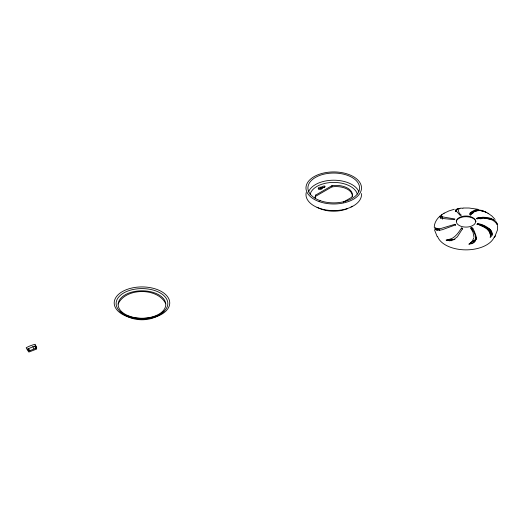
<?xml version="1.0" encoding="UTF-8"?>
<svg xmlns="http://www.w3.org/2000/svg" width="524" height="524" viewBox="0 0 524 524"><rect width="100%" height="100%" fill="white"/><g stroke="black" fill="none" stroke-linecap="round" stroke-linejoin="round"><path stroke-width="0.79" d="M477.109 224.2C483.049 225.687 492.429 229.938 490.176 237.569C497.446 231.117 483.135 223.977 477.495 223.565L477.161 224.547L477.495 223.565M439.846 216.327L440.448 217.676L442.918 218.521L454.531 219.628L454.917 218.993L442.983 216.969L441.47 215.809L441.876 214.663L439.846 216.327L440.723 218.501M434.226 227.351C434.258 222.955 436.728 218.934 439.983 216.13M473.84 237.863L472.045 241.61L468.987 244.164L472.085 243.594L474.737 241.59M462.928 208.31C457.308 206.967 457.157 212.168 461.362 215.226L460.301 215.521L455.828 210.556L456.083 209.672L458.068 208.604A5.777 3.393 -59.1 0 1 458.985 208.428L459.941 208.349M472.93 243.162L475.491 240.097L476.198 236.507L474.115 230.763L471.724 227.678L470.67 227.966L473.048 232.387L473.951 237.025M118.142 304.025C125.557 287.421 158.071 287.434 165.741 303.796M455.52 211.126L456.083 209.672M494.813 236.691L497.61 229.65L497.617 225.307M475.943 238.937L476.617 237.758M449.625 240.896L453.849 239.455L457.328 236.868L462.175 229.283L462.607 228.228L461.5 228.006C459.122 231.719 456.555 235.662 452.723 238.02C448.675 240.247 441.247 240.228 451.917 240.686M455.651 211.152L456.876 209.096L455.507 211.126M494.276 237.549L495.291 235.918M470.061 214.892L472.307 213.137M164.097 311.099C153.054 322.62 131.203 322.627 120.022 311.308M475.15 240.647L476.106 239.507M455.625 211.506L458.068 208.604M490.615 235.472L489.108 231.189L489.848 229.859L488.787 228.909L483.062 225.386L477.43 223.912M473.965 242.193L475.609 240.811M469.766 213.248L476.912 209.908L480.966 210.275A5.777 4.716 1.8 0 1 482.237 210.628L484.549 211.637M468.987 244.164L476.198 239.147L471.076 242.566M351.001 206.973L352.2 206.181M444.011 213.268L448.845 210.956L454.275 209.266M441.961 214.578L444.162 213.176M315.245 198.334A16.434 9.491 0 0 1 315.644 195.105L331.934 185.699A16.29 9.406 0 0 1 345.44 187.094L347.609 188.142A16.29 9.406 0 0 1 351.84 197.194L343.344 202.1M315.206 197.895A16.434 9.491 0 0 1 315.644 196.29L331.934 186.885A16.29 9.406 0 0 1 345.44 188.28L347.609 189.328A16.29 9.406 0 0 1 352.325 196.769M320.904 187.291L323.557 186.112A0.963 0.557 0 0 1 324.906 186.217A0.963 0.557 0 0 1 324.729 186.989L322.07 188.168A1.919 1.107 0 0 1 321.69 188.987L321.336 189.19A1.919 1.107 0 0 1 318.808 189.099A1.919 1.107 0 0 1 318.644 187.638L318.998 187.435A1.919 1.107 0 0 1 320.904 187.291L320.904 188.47A1.919 1.107 0 0 0 318.998 188.614L318.644 188.823A1.919 1.107 0 0 0 318.396 189.072M320.904 188.47L323.557 187.297A0.963 0.557 0 0 1 324.729 187.297M470.67 227.966L471.541 228.536L472.517 228.195L473.349 228.929M471.24 212.508L473.84 211.873M476.716 210.792L478.877 209.986L471.81 212.417L476.912 209.908C474.77 209.089 467.225 214.303 470.526 215.194C473.67 209.934 481.006 209.482 485.945 212.24M347.635 208.637C337.875 212.371 326.387 212.154 317.046 207.294M32.874 346.744L27.556 349.115L29.003 350.969L36.726 347.995L35.94 345.886L32.874 346.744L33.903 348.788M435.922 229.781L439.335 230.167L442.105 229.787L455.487 224.894L454.976 224.285L441.228 228.405L437.337 228.536L434.855 227.888L435.49 229.479L437.402 230.383M476.768 218.482L482.637 217.905M472.694 212.999L473.336 212.868M481.864 211.493L483.456 211.198M453.149 239.756L454.721 239.527M446.081 240.11L453.306 239.717M479.873 218.737L481.353 218.698M463.006 208.008L469.019 208.008L477.75 209.266M488.42 218.606L491.361 218.573L495.108 220.814A5.777 3.275 60.9 0 1 495.992 221.672L497.328 224.606L496.929 223.073M448.57 239.606L454.937 239.534M483.829 218.063L491.361 218.573L487.739 217.526L482.774 217.224L476.539 218.298L477.05 218.908C483.894 217.388 493.058 217.899 497.171 224.455M490.359 219.32L493.339 219.595L487.798 218.849M472.399 212.41L473.558 212.593M471.056 212.194L473.513 212.548M485.021 218.305L485.571 218.456M479.833 225.202L482.643 226.342M483.816 211.427L485.774 212.161M434.855 227.888L439.197 229.971M436.282 228.32L439.911 230.187M485.617 211.997L488.014 213.268M483.626 226.859L485.231 227.861M487.87 213.176L491.885 215.993L495.082 219.438M471.724 227.678L472.517 228.195M487.667 228.025L490.955 230.599L488.787 228.909L491.794 232.296L489.848 229.859L492.206 234.032M485.958 228.372L486.311 228.647M487.051 229.237L489.108 231.189M461.5 228.006L462.685 229.06M471.541 228.536L474.58 233.121L476.113 238.636M28.394 348.656L29.842 350.51M27.838 348.964L29.285 350.818M437.213 236.691L434.416 229.65M454.976 224.285L455.513 225.307M489.848 230.462L492.18 235.25M34.99 346.109L35.848 348.205M34.879 346.148L35.665 348.257M35.586 345.971L36.366 348.08M441.411 215.325L442.354 218.967M442.341 217.552L442.57 218.993M331.934 185.699L331.934 186.885M315.644 195.105L315.644 196.29M456.214 220.879A10.238 5.915 0 0 1 466.517 216.694A10.238 5.915 0 0 1 476.054 221.442M494.302 236.9A29.043 16.768 0 0 1 465.541 249.863A29.043 16.768 0 0 1 437.527 236.37M477.783 217.768A29.043 16.768 0 0 1 480.947 218.711M471.679 243.274A29.043 16.768 0 0 1 470.277 243.411M35.94 346.934A18.458 5.764 76.6 0 0 36.28 348.008L36.641 349.063L28.853 352.062A18.464 10.657 60 0 1 26.396 348.159L26.2 347.772L27.733 346.94A27.765 16.028 0 0 1 34.184 344.543L35.206 344.307L35.311 344.726A18.458 5.764 76.6 0 0 35.619 345.84M361.455 193.566A27.765 16.028 0 0 1 332.917 210.596A27.765 16.028 0 0 1 306.186 192.622M310.123 194.476A23.796 13.735 0 0 1 333.349 182.411A23.796 13.735 0 0 1 357.25 194.031M308.492 191.954A25.846 14.921 0 0 1 333.316 180.21A25.846 14.921 0 0 1 358.796 191.476M456.456 221.043L456.456 222.097A9.602 5.541 0 0 0 458.592 225.065L459.921 225.837A9.602 5.541 0 0 0 465.07 227.069L466.956 227.069A9.602 5.541 0 0 0 472.104 225.837L473.434 225.065A9.602 5.541 0 0 0 475.569 222.097L475.569 221.01A9.602 5.541 0 0 0 473.434 218.036L472.104 217.27A9.602 5.541 0 0 0 466.956 216.039L465.07 216.039A9.602 5.541 0 0 0 459.921 217.27L458.592 218.036A9.602 5.541 0 0 0 456.456 221.01L456.456 221.043M127.384 316.594A27.765 16.028 0 0 0 169.73 303.429A27.765 16.028 0 0 0 128.812 288.835A27.765 16.028 0 0 0 127.384 316.594M129.474 316.221A23.796 13.735 0 0 0 165.761 304.935A23.796 13.735 0 0 0 130.692 292.431A23.796 13.735 0 0 0 129.474 316.221M128.393 316.208A25.846 14.921 0 0 0 167.804 303.953A25.846 14.921 0 0 0 129.723 290.375A25.846 14.921 0 0 0 128.393 316.208M320.164 200.653A25.846 14.921 0 0 0 359.575 188.404A25.846 14.921 0 0 0 321.494 174.826A25.846 14.921 0 0 0 320.164 200.653M319.155 201.596A27.765 16.028 0 0 0 361.495 188.437A27.765 16.028 0 0 0 320.577 173.844A27.765 16.028 0 0 0 319.155 201.596"/></g></svg>
